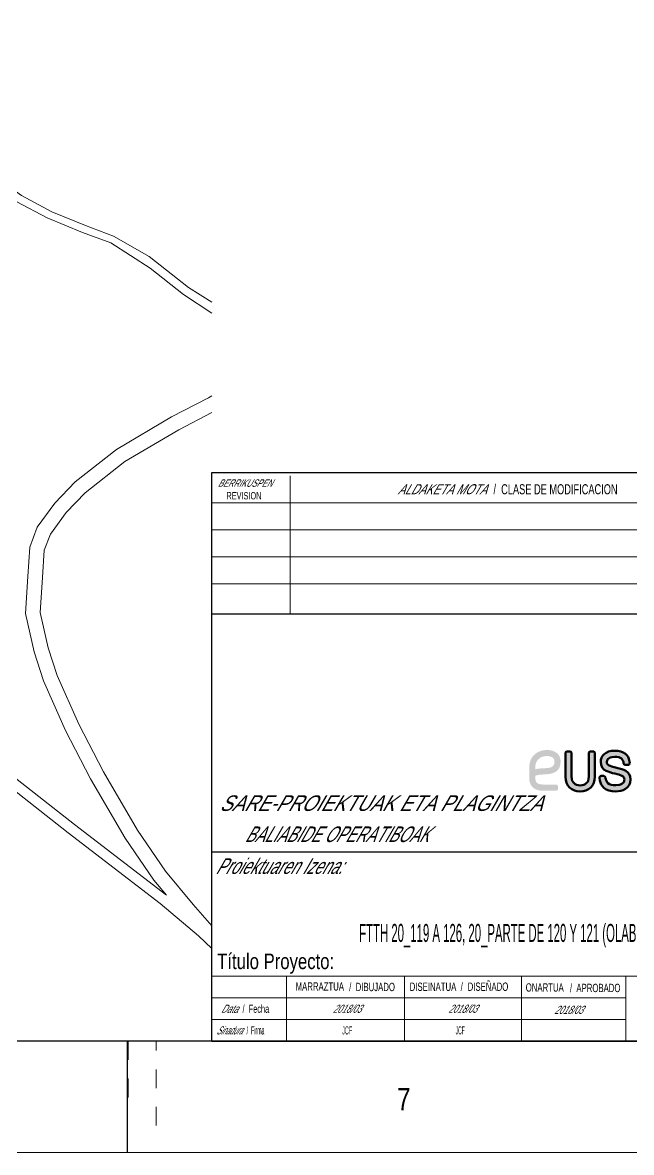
# Model space of a CAD drawing. Header units: millimetres. Extents: x 563164 to 564847, y 4765050 to 4766444.
# Drawn here: x 564398.4 to 564617.2, y 4765050.2 to 4765456.7 of the extents above; entities that cross this region are included whole.
import ezdxf
from ezdxf.enums import TextEntityAlignment as Align

# ---------------------------------------------------------------- set-up
doc = ezdxf.new("R2010")
doc.units = ezdxf.units.MM
doc.linetypes.add('DGN2', pattern=[13.45752, 6.72876, -6.72876])
doc.layers.add('58 Formato plano y líneas de solape - Planoaren formatua eta gainjartze-marrak', color=7, linetype='Continuous', lineweight=0)
doc.layers.add('7 Cartografía - Kartografia', color=7, linetype='Continuous', lineweight=0)
doc.styles.add('StyleArial', font='arial.ttf')

msp = doc.modelspace()

# ---------------------------------------------------------------- hatches: boundary and pattern name
at = {"layer": '58 Formato plano y líneas de solape - Planoaren formatua eta gainjartze-marrak', "linetype": 'Continuous', "true_color": 0xe17500}
h = msp.add_hatch(color=32, dxfattribs=at)
h.paths.add_polyline_path([(564582.04, 4765193.06), (564583.18, 4765194), (564584.52, 4765194.63), (564585.61, 4765194.9), (564586.73, 4765194.98), (564587.77, 4765194.93), (564588.7, 4765194.74), (564589.53, 4765194.42), (564590.25, 4765193.98), (564590.91, 4765193.39), (564591.37, 4765192.65), (564591.65, 4765191.79), (564591.73, 4765190.81), (564591.62, 4765189.59), (564591.26, 4765188.55), (564590.83, 4765187.9), (564590.26, 4765187.34), (564589.36, 4765186.8), (564588.33, 4765186.47), (564587.69, 4765186.37), (564586.83, 4765186.28), (564585.76, 4765186.2), (564584.48, 4765186.11), (564583.76, 4765186.03), (564583.18, 4765185.9), (564582.66, 4765185.73), (564582.66, 4765184.79), (564582.73, 4765184.09), (564582.87, 4765183.68), (564583.05, 4765183.35), (564583.45, 4765183.02), (564583.96, 4765182.77), (564584.6, 4765182.62), (564585.35, 4765182.57), (564590.13, 4765182.57), (564590.38, 4765182.53), (564590.58, 4765182.37), (564590.74, 4765182.17), (564590.78, 4765181.92), (564590.78, 4765181), (564590.74, 4765180.75), (564590.58, 4765180.55), (564590.38, 4765180.4), (564590.13, 4765180.35), (564585.26, 4765180.35), (564584.24, 4765180.42), (564583.28, 4765180.64), (564582.6, 4765180.93), (564582.04, 4765181.29), (564581.39, 4765181.94), (564580.91, 4765182.68), (564580.58, 4765183.64), (564580.45, 4765184.75), (564580.45, 4765188.05), (564580.49, 4765189.12), (564580.55, 4765189.92), (564580.73, 4765190.72), (564580.99, 4765191.49), (564581.44, 4765192.33)])
h.paths.add_polyline_path([(564583.69, 4765191.6), (564583.21, 4765191), (564582.87, 4765190.25), (564582.71, 4765189.58), (564582.65, 4765188.9), (564582.65, 4765188.05), (564583.01, 4765188.13), (564583.61, 4765188.26), (564583.85, 4765188.3), (564584.31, 4765188.33), (564585.01, 4765188.39), (564585.93, 4765188.43), (564586.86, 4765188.48), (564587.86, 4765188.63), (564588.59, 4765188.89), (564589.11, 4765189.34), (564589.43, 4765189.99), (564589.53, 4765190.82), (564589.45, 4765191.46), (564589.2, 4765191.96), (564588.78, 4765192.36), (564588.18, 4765192.62), (564587.09, 4765192.83), (564585.94, 4765192.76), (564585.3, 4765192.6), (564584.71, 4765192.35), (564584.18, 4765192.02)], flags=0)
for points in [[(564603.86, 4765194.26), (564604.02, 4765194.05), (564604.06, 4765193.79), (564604.06, 4765185.39), (564603.97, 4765184.21), (564603.67, 4765183.16), (564603.2, 4765182.24), (564602.55, 4765181.46), (564601.77, 4765180.85), (564600.84, 4765180.42), (564599.85, 4765180.19), (564598.76, 4765180.1), (564598.59, 4765180.1), (564597.62, 4765180.19), (564596.68, 4765180.42), (564595.78, 4765180.85), (564594.96, 4765181.46), (564594.32, 4765182.23), (564593.84, 4765183.16), (564593.56, 4765184.21), (564593.46, 4765185.39), (564593.46, 4765193.79), (564593.52, 4765194.05), (564593.65, 4765194.26), (564593.86, 4765194.4), (564594.11, 4765194.44), (564595.01, 4765194.44), (564595.27, 4765194.4), (564595.47, 4765194.26), (564595.61, 4765194.05), (564595.65, 4765193.79), (564595.65, 4765185.46), (564595.72, 4765184.63), (564595.9, 4765183.95), (564596.19, 4765183.43), (564596.55, 4765183), (564596.99, 4765182.69), (564597.48, 4765182.46), (564598.72, 4765182.27), (564599.43, 4765182.34), (564600.04, 4765182.46), (564600.54, 4765182.69), (564600.97, 4765183), (564601.34, 4765183.43), (564601.61, 4765183.94), (564601.8, 4765184.63), (564601.86, 4765185.46), (564601.86, 4765193.79), (564601.91, 4765194.05), (564602.05, 4765194.26), (564602.26, 4765194.4), (564602.51, 4765194.44), (564603.41, 4765194.44), (564603.66, 4765194.4)], [(564614.62, 4765183.86), (564614.67, 4765184.33), (564614.63, 4765184.81), (564614.47, 4765185.14), (564614.18, 4765185.46), (564613.78, 4765185.72), (564612.63, 4765186.16), (564612.01, 4765186.31), (564611.27, 4765186.49), (564610.43, 4765186.71), (564609.48, 4765186.96), (564608.77, 4765187.2), (564608.16, 4765187.44), (564607.27, 4765187.98), (564606.64, 4765188.71), (564606.28, 4765189.63), (564606.16, 4765190.77), (564606.23, 4765191.46), (564606.43, 4765192.14), (564606.82, 4765192.85), (564607.37, 4765193.48), (564608.1, 4765194), (564608.97, 4765194.39), (564610, 4765194.65), (564611.21, 4765194.74), (564612.35, 4765194.68), (564613.36, 4765194.47), (564614.25, 4765194.12), (564615, 4765193.62), (564615.56, 4765193.1), (564615.98, 4765192.48), (564616.29, 4765191.76), (564616.48, 4765190.91), (564616.55, 4765190.25), (564616.5, 4765190.01), (564616.36, 4765189.79), (564616.15, 4765189.65), (564615.9, 4765189.6), (564614.99, 4765189.6), (564614.54, 4765189.78), (564614.34, 4765190.21), (564614.34, 4765190.25), (564614.28, 4765190.75), (564614.15, 4765191.16), (564613.89, 4765191.59), (564613.57, 4765191.92), (564613.16, 4765192.18), (564612.63, 4765192.36), (564611.98, 4765192.48), (564611.21, 4765192.53), (564610.22, 4765192.46), (564609.51, 4765192.26), (564609.03, 4765191.99), (564608.7, 4765191.7), (564608.44, 4765191.26), (564608.35, 4765190.73), (564608.4, 4765190.23), (564608.55, 4765189.9), (564608.82, 4765189.62), (564609.18, 4765189.41), (564610.49, 4765188.98), (564613.72, 4765188.12), (564614.51, 4765187.85), (564615.23, 4765187.46), (564615.9, 4765186.94), (564616.41, 4765186.28), (564616.78, 4765185.43), (564616.89, 4765184.38), (564616.77, 4765183.28), (564616.37, 4765182.34), (564615.8, 4765181.6), (564615.07, 4765181.01), (564614.25, 4765180.59), (564613.34, 4765180.3), (564611.56, 4765180.1), (564610.24, 4765180.19), (564609.08, 4765180.43), (564608.09, 4765180.83), (564607.25, 4765181.38), (564606.74, 4765181.92), (564606.34, 4765182.53), (564606.03, 4765183.24), (564605.81, 4765184.04), (564605.7, 4765184.94), (564605.7, 4765184.99), (564605.75, 4765185.24), (564605.89, 4765185.45), (564606.11, 4765185.6), (564606.35, 4765185.64), (564607.25, 4765185.64), (564607.68, 4765185.48), (564607.89, 4765185.07), (564607.9, 4765184.99), (564608, 4765184.38), (564608.17, 4765183.85), (564608.42, 4765183.41), (564608.74, 4765183.05), (564609.27, 4765182.73), (564609.91, 4765182.48), (564610.67, 4765182.34), (564611.54, 4765182.29), (564612.74, 4765182.41), (564613.31, 4765182.6), (564613.77, 4765182.82), (564614.45, 4765183.46)]]:
    msp.add_hatch(color=32, dxfattribs=at).paths.add_polyline_path(points)

# ---------------------------------------------------------------- linework, layer by layer
at = {"layer": '58 Formato plano y líneas de solape - Planoaren formatua eta gainjartze-marrak', "color": 7, "linetype": 'Continuous', "lineweight": 30}
for p, q in [((564466.35, 4765294.84), (564806.35, 4765294.84)), ((564436.1, 4765050.22), (564436.1, 4765090.22))]:
    msp.add_line(p, q, dxfattribs=at)
at = {"layer": '58 Formato plano y líneas de solape - Planoaren formatua eta gainjartze-marrak', "color": 7, "linetype": 'Continuous', "lineweight": 0}
for p, q in [((564494.6, 4765244.01), (564494.6, 4765293.66)), ((564466.35, 4765283.92), (564806.35, 4765283.92)), ((564466.35, 4765274.19), (564806.35, 4765274.19)), ((564466.35, 4765264.45), (564806.35, 4765264.45)), ((564466.35, 4765254.72), (564806.35, 4765254.72)), ((564466.35, 4765105.8), (564615.17, 4765105.8)), ((564466.35, 4765098.01), (564615.17, 4765098.01))]:
    msp.add_line(p, q, dxfattribs=at)
at = {"layer": '58 Formato plano y líneas de solape - Planoaren formatua eta gainjartze-marrak', "color": 7, "linetype": 'Continuous', "lineweight": 13}
for p, q in [((564466.35, 4765113.59), (564640.87, 4765113.59)), ((564615.17, 4765090.22), (564615.17, 4765113.59))]:
    msp.add_line(p, q, dxfattribs=at)
at = {"layer": '58 Formato plano y líneas de solape - Planoaren formatua eta gainjartze-marrak', "color": 7, "linetype": 'DGN2', "lineweight": 0}
for p, q in [((564436.35, 4765090.22), (564436.35, 4765063.58)), ((564446.35, 4765059.92), (564446.35, 4765090.22))]:
    msp.add_line(p, q, dxfattribs=at)
at = {"layer": '58 Formato plano y líneas de solape - Planoaren formatua eta gainjartze-marrak', "color": 7, "linetype": 'Continuous', "lineweight": 0, "flags": 128}
for points in [[(563164.35, 4766238.22), (564846.35, 4766238.22), (564846.35, 4765050.22), (563164.35, 4765050.22), (563164.35, 4766238.22)], [(564493.22, 4765090.22), (564493.22, 4765113.59)], [(564535.68, 4765090.22), (564535.68, 4765113.59)], [(564577.68, 4765090.22), (564577.68, 4765113.59)]]:
    msp.add_lwpolyline(points, dxfattribs=at)
at = {"layer": '58 Formato plano y líneas de solape - Planoaren formatua eta gainjartze-marrak', "color": 7, "linetype": 'Continuous', "lineweight": 30, "flags": 128}
for points in [[(563204.35, 4765090.22), (563204.35, 4766198.22), (564806.35, 4766198.22), (564806.35, 4765090.22), (564806.35, 4765090.22), (564806.35, 4765090.22), (564806.35, 4765090.22), (564806.35, 4765090.22), (563204.35, 4765090.22)], [(564466.35, 4765090.22), (564466.35, 4765294.84)], [(564466.35, 4765244.02), (564806.35, 4765244.02)], [(564466.35, 4765158.36), (564806.35, 4765158.36)], [(564466.35, 4765090.22), (564806.35, 4765090.22)]]:
    msp.add_lwpolyline(points, dxfattribs=at)
at = {"layer": '58 Formato plano y líneas de solape - Planoaren formatua eta gainjartze-marrak', "color": 32, "linetype": 'Continuous', "lineweight": 100, "true_color": 0xe17500, "flags": 128}
for points in [[(564603.86, 4765194.26), (564604.02, 4765194.05), (564604.06, 4765193.79), (564604.06, 4765185.39), (564603.97, 4765184.21), (564603.67, 4765183.16), (564603.2, 4765182.24), (564602.55, 4765181.46), (564601.77, 4765180.85), (564600.84, 4765180.42), (564599.85, 4765180.19), (564598.76, 4765180.1), (564598.59, 4765180.1), (564597.62, 4765180.19), (564596.68, 4765180.42), (564595.78, 4765180.85), (564594.96, 4765181.46), (564594.32, 4765182.23), (564593.84, 4765183.16), (564593.56, 4765184.21), (564593.46, 4765185.39), (564593.46, 4765193.79), (564593.52, 4765194.05), (564593.65, 4765194.26), (564593.86, 4765194.4), (564594.11, 4765194.44), (564595.01, 4765194.44), (564595.27, 4765194.4), (564595.47, 4765194.26), (564595.61, 4765194.05), (564595.65, 4765193.79), (564595.65, 4765185.46), (564595.72, 4765184.63), (564595.9, 4765183.95), (564596.19, 4765183.43), (564596.55, 4765183), (564596.99, 4765182.69), (564597.48, 4765182.46), (564598.72, 4765182.27), (564599.43, 4765182.34), (564600.04, 4765182.46), (564600.54, 4765182.69), (564600.97, 4765183), (564601.34, 4765183.43), (564601.61, 4765183.94), (564601.8, 4765184.63), (564601.86, 4765185.46), (564601.86, 4765193.79), (564601.91, 4765194.05), (564602.05, 4765194.26), (564602.26, 4765194.4), (564602.51, 4765194.44), (564603.41, 4765194.44), (564603.66, 4765194.4), (564603.86, 4765194.26)], [(564614.62, 4765183.86), (564614.67, 4765184.33), (564614.63, 4765184.81), (564614.47, 4765185.14), (564614.18, 4765185.46), (564613.78, 4765185.72), (564612.63, 4765186.16), (564612.01, 4765186.31), (564611.27, 4765186.49), (564610.43, 4765186.71), (564609.48, 4765186.96), (564608.77, 4765187.2), (564608.16, 4765187.44), (564607.27, 4765187.98), (564606.64, 4765188.71), (564606.28, 4765189.63), (564606.16, 4765190.77), (564606.23, 4765191.46), (564606.43, 4765192.14), (564606.82, 4765192.85), (564607.37, 4765193.48), (564608.1, 4765194), (564608.97, 4765194.39), (564610, 4765194.65), (564611.21, 4765194.74), (564612.35, 4765194.68), (564613.36, 4765194.47), (564614.25, 4765194.12), (564615, 4765193.62), (564615.56, 4765193.1), (564615.98, 4765192.48), (564616.29, 4765191.76), (564616.48, 4765190.91), (564616.55, 4765190.25), (564616.5, 4765190.01), (564616.36, 4765189.79), (564616.15, 4765189.65), (564615.9, 4765189.6), (564614.99, 4765189.6), (564614.54, 4765189.78), (564614.34, 4765190.21), (564614.34, 4765190.25), (564614.28, 4765190.75), (564614.15, 4765191.16), (564613.89, 4765191.59), (564613.57, 4765191.92), (564613.16, 4765192.18), (564612.63, 4765192.36), (564611.98, 4765192.48), (564611.21, 4765192.53), (564610.22, 4765192.46), (564609.51, 4765192.26), (564609.03, 4765191.99), (564608.7, 4765191.7), (564608.7, 4765191.7), (564608.44, 4765191.26), (564608.35, 4765190.73), (564608.4, 4765190.23), (564608.55, 4765189.9), (564608.82, 4765189.62), (564609.18, 4765189.41), (564610.49, 4765188.98), (564613.72, 4765188.12), (564614.51, 4765187.85), (564615.23, 4765187.46), (564615.9, 4765186.94), (564616.41, 4765186.28), (564616.78, 4765185.43), (564616.89, 4765184.38), (564616.77, 4765183.28), (564616.37, 4765182.34), (564615.8, 4765181.6), (564615.07, 4765181.01), (564614.25, 4765180.59), (564613.34, 4765180.3), (564611.56, 4765180.1), (564610.24, 4765180.19), (564609.08, 4765180.43), (564608.09, 4765180.83), (564607.25, 4765181.38), (564606.74, 4765181.92), (564606.34, 4765182.53), (564606.03, 4765183.24), (564605.81, 4765184.04), (564605.7, 4765184.94), (564605.7, 4765184.99), (564605.75, 4765185.24), (564605.89, 4765185.45), (564606.11, 4765185.6), (564606.35, 4765185.64), (564607.25, 4765185.64), (564607.68, 4765185.48), (564607.89, 4765185.07), (564607.9, 4765184.99), (564608, 4765184.38), (564608.17, 4765183.85), (564608.42, 4765183.41), (564608.74, 4765183.05), (564609.27, 4765182.73), (564609.91, 4765182.48), (564610.67, 4765182.34), (564611.54, 4765182.29), (564612.74, 4765182.41), (564613.31, 4765182.6), (564613.77, 4765182.82), (564614.45, 4765183.46), (564614.62, 4765183.86)]]:
    msp.add_lwpolyline(points, dxfattribs=at)
at = {"layer": '7 Cartografía - Kartografia', "color": 253, "linetype": 'Continuous', "lineweight": 0, "true_color": 0x9a9a9a, "flags": 128}
for points in [[(564306.6, 4765453.8), (564314.31, 4765449.41), (564332.36, 4765440.37), (564343.5, 4765433.75), (564357.52, 4765424.38), (564370.1, 4765414.68), (564384.06, 4765404.46), (564398.06, 4765394.49), (564408.92, 4765388.55), (564421.02, 4765383.69), (564431.12, 4765379.9)], [(564430.1, 4765377.46), (564419.88, 4765381.21), (564407.21, 4765386.41), (564396.32, 4765392.17), (564381.36, 4765402.69), (564368.99, 4765411.71), (564355.26, 4765422.86), (564341.96, 4765431.45), (564330.47, 4765438.49), (564313.04, 4765447.14), (564305.67, 4765451.55)], [(564430.1, 4765377.46), (564444.27, 4765368.37), (564456.19, 4765358.83), (564466.35, 4765352.18)], [(564431.12, 4765379.9), (564443.85, 4765372.58), (564458.02, 4765361.36), (564466.35, 4765356.12)], [(564466.35, 4765322.35), (564465.25, 4765321.74), (564451.93, 4765314.8), (564432.18, 4765303.15), (564417.27, 4765291.47), (564409.98, 4765283.8), (564403.69, 4765275.12), (564400.99, 4765268.01), (564400.29, 4765257.36), (564399.43, 4765244.08), (564402.54, 4765230.34), (564405.93, 4765219.88), (564413.85, 4765202.04), (564422.83, 4765184.63), (564435.22, 4765163.33), (564445.59, 4765148.19), (564450.1, 4765142.73)], [(564466.35, 4765316.35), (564454.5, 4765310.18), (564435.17, 4765298.78), (564420.83, 4765287.55), (564414.05, 4765280.41), (564408.38, 4765272.59), (564406.21, 4765266.88), (564405.56, 4765257.01), (564404.75, 4765244.5), (564407.64, 4765231.75), (564410.87, 4765221.77), (564418.62, 4765204.33), (564427.47, 4765187.17), (564439.69, 4765166.15), (564449.81, 4765151.37), (564459.73, 4765139.36), (564466.35, 4765131.69)], [(564326.31, 4765263.32), (564331.9, 4765253.8), (564341.85, 4765239.5), (564349.78, 4765226.44), (564357.87, 4765215.87), (564371.82, 4765201.6), (564386.89, 4765191.86), (564417.09, 4765168.2), (564450.1, 4765142.73)], [(564322.64, 4765262.14), (564328.73, 4765251.77), (564338.7, 4765237.45), (564346.67, 4765224.32), (564355.02, 4765213.4), (564369.42, 4765198.67), (564384.71, 4765188.79), (564414.78, 4765165.23), (564447.8, 4765139.75), (564461.6, 4765128.13), (564466.35, 4765123.56)]]:
    msp.add_lwpolyline(points, dxfattribs=at)

# ---------------------------------------------------------------- texts
at = {"layer": '58 Formato plano y líneas de solape - Planoaren formatua eta gainjartze-marrak', "color": 7, "linetype": 'Continuous', "lineweight": 0, "style": 'StyleArial', "oblique": 30, "width": 0.704788}
msp.add_text('BERRIKUSPEN', height=2.6566, rotation=0.0048, dxfattribs=at).set_placement((564478.22, 4765291.01), align=Align.MIDDLE_CENTER)
at = {"layer": '58 Formato plano y líneas de solape - Planoaren formatua eta gainjartze-marrak', "color": 7, "linetype": 'Continuous', "lineweight": 0, "style": 'StyleArial', "width": 0.651742}
msp.add_text(' /  CLASE DE MODIFICACION', height=3.6446, rotation=0.0048, dxfattribs=at).set_placement((564566.68, 4765288.79), align=Align.MIDDLE_LEFT)
at = {"layer": '58 Formato plano y líneas de solape - Planoaren formatua eta gainjartze-marrak', "color": 7, "linetype": 'Continuous', "lineweight": 0, "style": 'StyleArial', "width": 0.592094}
msp.add_text('REVISION', height=2.657, rotation=0.0048, dxfattribs=at).set_placement((564477.95, 4765286.47), align=Align.MIDDLE_CENTER)
at = {"layer": '58 Formato plano y líneas de solape - Planoaren formatua eta gainjartze-marrak', "color": 7, "linetype": 'Continuous', "lineweight": 0, "style": 'StyleArial', "oblique": 30, "width": 0.747797}
msp.add_text('ALDAKETA MOTA', height=3.6446, rotation=0.0048, dxfattribs=at).set_placement((564533.12, 4765288.79), align=Align.MIDDLE_LEFT)
at = {"layer": '58 Formato plano y líneas de solape - Planoaren formatua eta gainjartze-marrak', "color": 7, "linetype": 'Continuous', "lineweight": 13, "style": 'StyleArial', "oblique": 30}
for s, width, p in [('SARE-PROIEKTUAK ETA PLAGINTZA', 0.84437, (564526.99, 4765175.86)), ('BALIABIDE OPERATIBOAK', 0.669039, (564511.15, 4765164.67))]:
    msp.add_text(s, height=5.597, dxfattribs=dict(at, width=width)).set_placement(p, align=Align.MIDDLE_CENTER)
at = {"layer": '58 Formato plano y líneas de solape - Planoaren formatua eta gainjartze-marrak', "color": 7, "linetype": 'Continuous', "lineweight": 0, "style": 'StyleArial', "oblique": 30}
for s, height, width, p in [('Proiektuaren Izena:', 5.597, 0.669039, (564490.33, 4765153.2)), ('2018/03', 2.92, 0.69044, (564514.87, 4765101.9)), ('2018/03', 2.92, 0.69044, (564556.41, 4765101.9)), ('2018/03', 2.92, 0.69044, (564594.48, 4765101.51))]:
    msp.add_text(s, height=height, dxfattribs=dict(at, width=width)).set_placement(p, align=Align.MIDDLE_CENTER)
at = {"layer": '58 Formato plano y líneas de solape - Planoaren formatua eta gainjartze-marrak', "color": 7, "linetype": 'Continuous', "lineweight": 13, "style": 'StyleArial', "width": 0.449957}
msp.add_text('FTTH 20_119 A 126, 20_PARTE DE 120 Y 121 (OLABERRIA)', height=6.4961, dxfattribs=at).set_placement((564576.08, 4765129.18), align=Align.MIDDLE_CENTER)
at = {"layer": '58 Formato plano y líneas de solape - Planoaren formatua eta gainjartze-marrak', "color": 7, "linetype": 'Continuous', "lineweight": 0, "style": 'StyleArial'}
for s, height, width, p in [('Título Proyecto:', 5.597, 0.767735, (564489.34, 4765118.97)), ('JCF', 2.92, 0.38196, (564515.03, 4765094.12)), ('JCF', 2.92, 0.34552, (564555.66, 4765094.12))]:
    msp.add_text(s, height=height, dxfattribs=dict(at, width=width)).set_placement(p, align=Align.MIDDLE_CENTER)
at = {"layer": '58 Formato plano y líneas de solape - Planoaren formatua eta gainjartze-marrak', "color": 7, "linetype": 'Continuous', "lineweight": 0, "style": 'StyleArial', "width": 0.666667}
for s, p in [('DISEÑADO', (564558.34, 4765108.34)), ('MARRAZTUA', (564496.51, 4765108.43)), (' /  DIBUJADO', (564514.98, 4765108.24)), ('DISEINATUA  / ', (564537.5, 4765108.32)), ('ONARTUA', (564579.2, 4765108.06)), (' /  APROBADO', (564594.3, 4765107.89))]:
    msp.add_text(s, height=3, dxfattribs=at).set_placement(p)
at = {"layer": '58 Formato plano y líneas de solape - Planoaren formatua eta gainjartze-marrak', "color": 7, "linetype": 'Continuous', "lineweight": 0, "style": 'StyleArial', "oblique": 30}
for s, width, p in [('Data', 0.693215, (564469.66, 4765103.36)), ('Sinadura', 0.45608, (564467.99, 4765095.58))]:
    msp.add_text(s, height=2.92, dxfattribs=dict(at, width=width)).set_placement(p, align=Align.TOP_LEFT)
at = {"layer": '58 Formato plano y líneas de solape - Planoaren formatua eta gainjartze-marrak', "color": 7, "linetype": 'Continuous', "lineweight": 0, "style": 'StyleArial'}
for s, width, p in [(' /  Fecha', 0.567485, (564476.7, 4765103.36)), (' /  Firma', 0.37136, (564478.38, 4765095.58))]:
    msp.add_text(s, height=2.92, dxfattribs=dict(at, width=width)).set_placement(p, align=Align.TOP_LEFT)
at = {"layer": '58 Formato plano y líneas de solape - Planoaren formatua eta gainjartze-marrak', "color": 7, "linetype": 'Continuous', "lineweight": 30, "style": 'StyleArial', "width": 0.776663}
msp.add_text('7', height=8, dxfattribs=at).set_placement((564535.39, 4765065.38), align=Align.CENTER)

doc.saveas('drawing.dxf')
